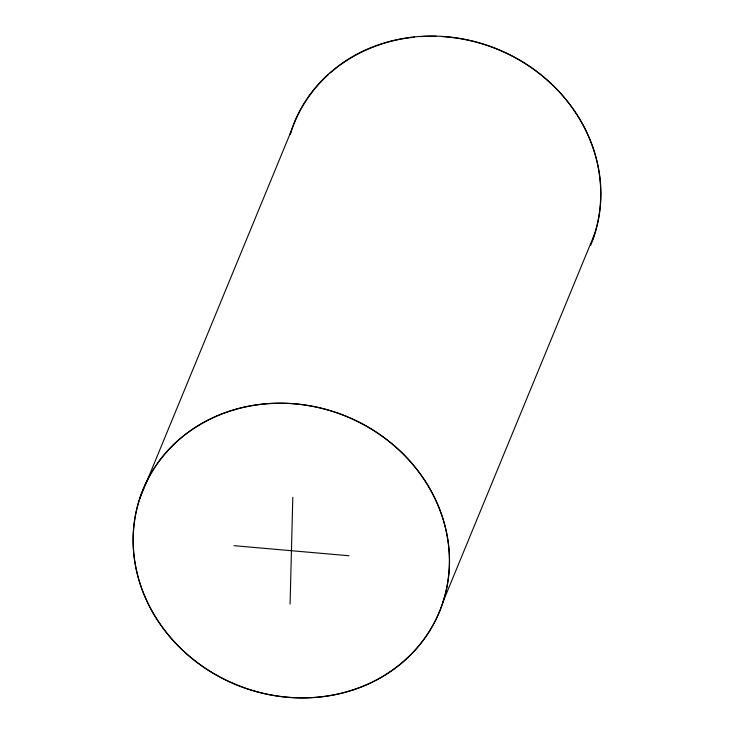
<?xml version="1.0" encoding="UTF-8"?>
<svg xmlns="http://www.w3.org/2000/svg" width="734" height="734" viewBox="0 0 734 734"><rect width="100%" height="100%" fill="white"/><g stroke="black" fill="none" stroke-linecap="round" stroke-linejoin="round"><path stroke-width="1.1" d="M290.086 604.054L292.802 497.368M139.478 499.166L290.792 132.056M443.006 601.843L594.32 234.733M233.944 545.683L348.944 555.748M290.334 134.377A160.287 145.029 22.4 0 1 290.994 132.267M291.334 131.212A160.287 145.029 22.4 0 1 307.069 99.182M307.693 98.264A160.287 145.029 22.4 0 1 328.456 74.519M330.144 73.015A160.287 145.029 22.4 0 1 414.398 37.15M420.087 36.654A160.287 145.029 22.4 0 1 436.189 36.324M441.923 36.572A160.287 145.029 22.4 0 1 590.659 245.376M290.132 134.166A160.287 145.029 22.4 0 1 488.826 45.884A160.287 145.029 22.4 0 1 592.503 239.972M152.544 611.963A160.287 145.029 22.4 0 0 426.408 635.938A160.287 145.029 22.4 0 0 295.077 403.911A160.287 145.029 22.4 0 0 152.544 611.963M152.443 611.862A160.287 145.029 22.4 0 0 426.307 635.837A160.287 145.029 22.4 0 0 294.976 403.81A160.287 145.029 22.4 0 0 152.443 611.862"/></g></svg>
